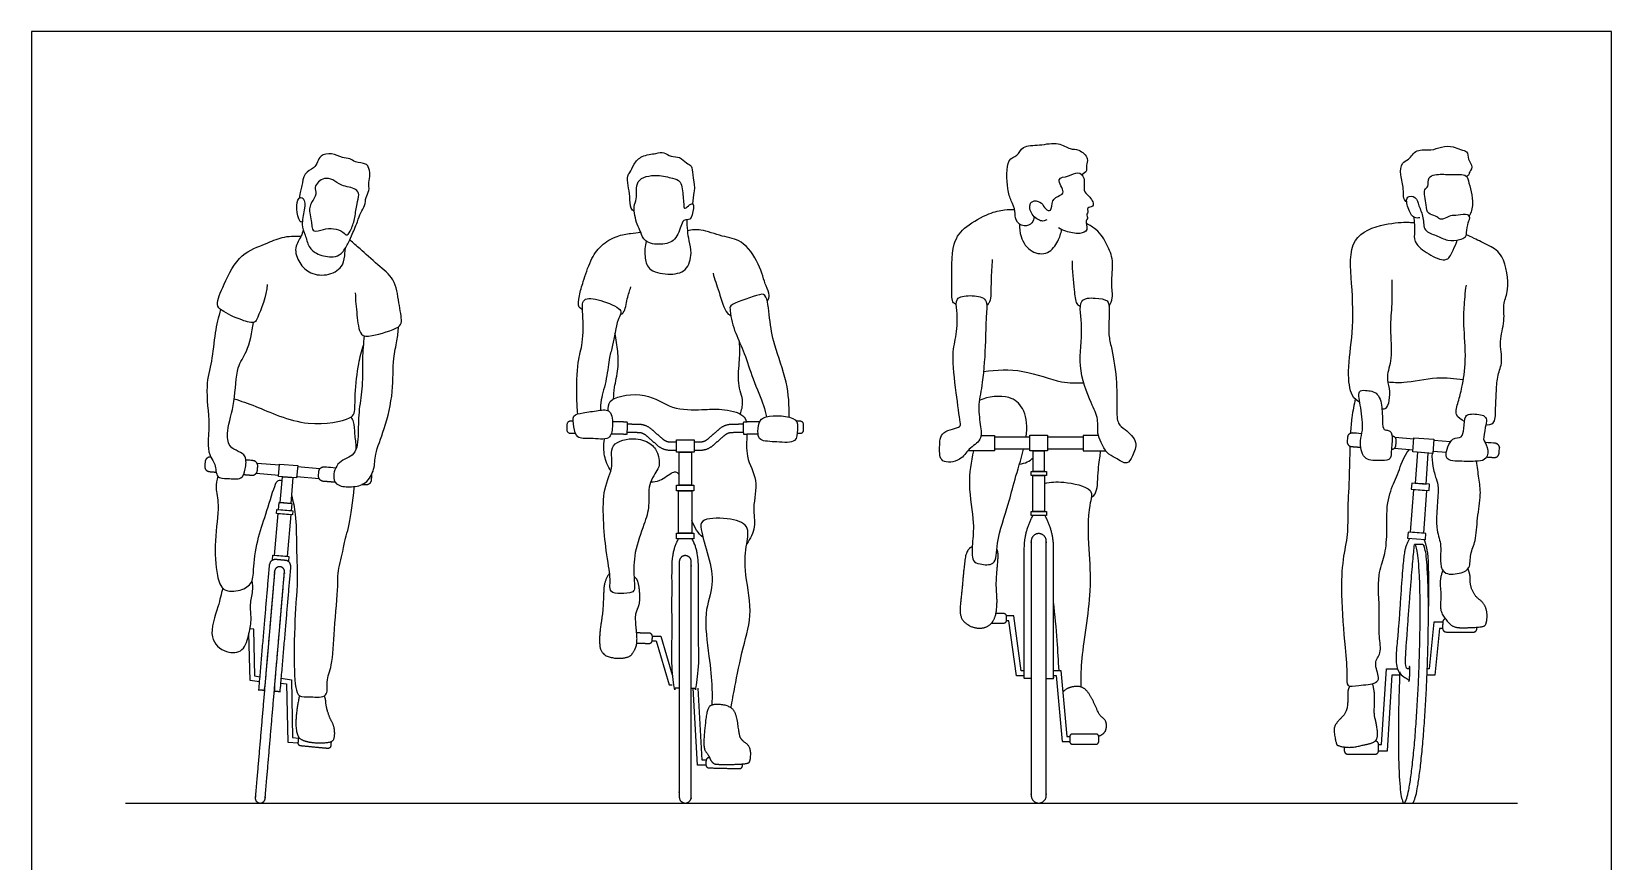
# Model space of a CAD drawing. Header units: millimetres. Extents: x 122.9 to 141.7, y 0.8 to 10.9.
# Drawn here: x 132.041 to 136.308, y 3.131 to 5.371 of the extents above; entities that cross this region are included whole.
import ezdxf

# ---------------------------------------------------------------- set-up
doc = ezdxf.new("R2010")
doc.units = ezdxf.units.MM
for name, color, linetype, true_color in [('AG-DIAGRAM', 7, 'Continuous', 0xfecc66), ('AG-PEOPLE', 7, 'Continuous', 0x66ccff), ('X-VPRT', 6, 'Continuous', 0xff00ff)]:
    doc.layers.add(name, color=color, linetype=linetype, true_color=true_color)

msp = doc.modelspace()

# ---------------------------------------------------------------- linework, layer by layer
at = {"layer": 'AG-DIAGRAM'}
msp.add_lwpolyline([(132.2946, 3.2884), (136.0538, 3.2884)], dxfattribs=at)
at = {"layer": 'AG-PEOPLE'}
for points in [[(133.7822, 4.236), (133.7822, 4.2689), (133.8302, 4.2689), (133.8302, 4.236)], [(134.7371, 4.2392), (134.7371, 4.2814), (134.785, 4.2814), (134.785, 4.2392)], [(135.7718, 4.2366), (135.7746, 4.2747), (135.8285, 4.2707), (135.8256, 4.2325)], [(133.7896, 4.236), (133.8228, 4.236), (133.8228, 4.1471), (133.7896, 4.1471)], [(134.7462, 4.2392), (134.776, 4.2392), (134.776, 4.1839), (134.7462, 4.1839)], [(135.7779, 4.1518), (135.8071, 4.1496), (135.8133, 4.2335), (135.7841, 4.2356)], [(132.7077, 4.1705), (132.7106, 4.2037), (132.7594, 4.1995), (132.7565, 4.1663)], [(134.7406, 4.1839), (134.7816, 4.1839), (134.7816, 4.1725), (134.7406, 4.1725)], [(132.7179, 4.1696), (132.7464, 4.1672), (132.7404, 4.0974), (132.7119, 4.0998)], [(133.7826, 4.1471), (133.8298, 4.1471), (133.8298, 4.1316), (133.7826, 4.1316)], [(134.7454, 4.1725), (134.7768, 4.1725), (134.7768, 4.0758), (134.7454, 4.0758)], [(135.7672, 4.1358), (135.8152, 4.1322), (135.8164, 4.149), (135.7685, 4.1525)], [(132.7091, 4.1001), (132.7432, 4.0972), (132.7415, 4.0774), (132.7074, 4.0803)], [(133.7882, 4.1316), (133.8243, 4.1316), (133.8243, 4.0172), (133.7882, 4.0172)], [(135.7738, 4.1353), (135.8086, 4.1327), (135.8, 4.0168), (135.7652, 4.0194)], [(132.7066, 4.0701), (132.7407, 4.0672), (132.731, 3.9543), (132.6969, 3.9572)], [(132.7031, 4.0806), (132.7458, 4.077), (132.745, 4.0668), (132.7023, 4.0705)], [(134.7406, 4.0758), (134.7816, 4.0758), (134.7816, 4.0644), (134.7406, 4.0644)], [(133.7826, 4.0172), (133.8298, 4.0172), (133.8298, 4.0017), (133.7826, 4.0017)], [(135.7574, 4.0032), (135.8053, 3.9996), (135.8066, 4.0163), (135.7586, 4.0199)]]:
    msp.add_lwpolyline(points, close=True, dxfattribs=at)
for points in [[(134.6051, 4.2809), (134.6412, 4.2809), (134.6412, 4.2396), (134.5695, 4.2396)], [(134.922, 4.2809), (134.881, 4.2809), (134.881, 4.2396), (134.942, 4.2396)], [(135.7744, 4.2713), (135.7238, 4.275)], [(135.873, 4.2639), (135.8282, 4.2673)], [(135.7216, 4.2463), (135.7722, 4.2425)], [(135.8261, 4.2385), (135.8622, 4.2358)], [(132.7103, 4.2003), (132.6498, 4.2055)], [(132.8195, 4.191), (132.7591, 4.1962)], [(132.6476, 4.179), (132.708, 4.1738)], [(132.7568, 4.1697), (132.8173, 4.1645)], [(132.6915, 3.9448), (132.6926, 3.9576), (132.7353, 3.9539), (132.7342, 3.9412)], [(132.6575, 3.6286), (132.6435, 3.6306), (132.6405, 3.7579), (132.6305, 3.7588)], [(134.722, 3.6456), (134.7139, 3.6456), (134.6934, 3.7938), (134.6729, 3.7938)], [(134.722, 3.6323), (134.701, 3.6323), (134.6806, 3.7805), (134.6729, 3.7805)], [(135.852, 3.7599), (135.8437, 3.7599), (135.8309, 3.6337), (135.8098, 3.6337)], [(135.8521, 3.7765), (135.8281, 3.7765), (135.8153, 3.6504), (135.8105, 3.6504)], [(132.6564, 3.6158), (132.6308, 3.6197), (132.6278, 3.7461)], [(133.717, 3.7264), (133.7275, 3.7264), (133.7625, 3.6072), (133.7704, 3.6072)], [(133.7174, 3.7394), (133.7398, 3.7394), (133.7704, 3.635)], [(134.8013, 3.6461), (134.8211, 3.6461), (134.8371, 3.4678), (134.8448, 3.4678)], [(134.8013, 3.6327), (134.8083, 3.6327), (134.8242, 3.4544), (134.8448, 3.4544)], [(135.6788, 3.4297), (135.7028, 3.4297), (135.7156, 3.6346), (135.7358, 3.6346)], [(135.6789, 3.4463), (135.6872, 3.4463), (135.7, 3.6512), (135.729, 3.6512)], [(132.7132, 3.6125), (132.7295, 3.6102), (132.7326, 3.4532), (132.7609, 3.4506)], [(132.7143, 3.6253), (132.7422, 3.6211), (132.7452, 3.465), (132.7621, 3.4635)], [(133.862, 3.391), (133.8397, 3.391), (133.8277, 3.5986)], [(133.8624, 3.404), (133.8519, 3.404), (133.8407, 3.5986)]]:
    msp.add_lwpolyline(points, dxfattribs=at)
for points, degree, knots in [([(132.7718, 4.8572), (132.7676, 4.8572), (132.763, 4.8598), (132.7548, 4.8922), (132.7583, 4.9243), (132.7793, 4.9232), (132.7788, 4.888), (132.7675, 4.8501), (132.7803, 4.8226), (132.7879, 4.789), (132.8126, 4.768), (132.8552, 4.7599), (132.8778, 4.7696), (132.8964, 4.7991), (132.9043, 4.8192), (132.9214, 4.8577), (132.9286, 4.8821), (132.9423, 4.9013), (132.9419, 4.9235), (132.9545, 4.9418), (132.9495, 4.9643), (132.9569, 4.9844), (132.9504, 5.0066), (132.9437, 5.0158), (132.9142, 5.0175), (132.9007, 5.0297), (132.8787, 5.0294), (132.8524, 5.045), (132.8199, 5.0383), (132.813, 5.0191), (132.8043, 5.0011), (132.7746, 4.9905), (132.7715, 4.9549), (132.767, 4.9424), (132.7644, 4.9284), (132.7641, 4.922)], 3, [0, 0, 0, 0, 0.143049, 0.465544, 0.776719, 0.969882, 1.285583, 1.650236, 1.959621, 2.288103, 2.607987, 2.975702, 3.252989, 3.578766, 3.855455, 4.222559, 4.51704, 4.786746, 5.050298, 5.312211, 5.577369, 5.842738, 6.109244, 6.294018, 6.59379, 6.835513, 7.092941, 7.409177, 7.718158, 7.964263, 8.213542, 8.519495, 8.841568, 9.06369, 9.285216, 9.285216, 9.285216, 9.285216]), ([(133.6686, 4.8856), (133.6652, 4.8881), (133.6563, 4.8934), (133.6579, 4.9275), (133.6514, 4.9542), (133.6483, 4.982), (133.658, 4.99), (133.6672, 5.015), (133.6881, 5.0376), (133.7267, 5.0413), (133.7486, 5.0479), (133.7671, 5.0316), (133.7922, 5.0349), (133.8087, 5.0157), (133.825, 5.0097), (133.825, 4.9843), (133.8332, 4.9498), (133.8283, 4.9373), (133.8265, 4.9166), (133.8257, 4.9065)], 3, [0, 0, 0, 0, 0.206074, 0.530665, 0.852543, 1.142424, 1.336647, 1.629022, 1.947238, 2.303966, 2.572775, 2.842248, 3.12288, 3.404828, 3.628933, 3.911477, 4.253776, 4.468598, 4.78847, 4.78847, 4.78847, 4.78847]), ([(134.7486, 4.8715), (134.7483, 4.8656), (134.7452, 4.8527), (134.7207, 4.8416), (134.6949, 4.8615), (134.6997, 4.8866), (134.6855, 4.9158), (134.6753, 4.9449), (134.6715, 5.0284), (134.7043, 5.0337), (134.7171, 5.0652), (134.764, 5.0625), (134.8138, 5.0756), (134.8449, 5.0513), (134.8695, 5.0559), (134.8983, 5.0295), (134.8876, 5.0109), (134.8932, 4.9957), (134.8827, 4.9871), (134.8776, 4.9847)], 3, [0, 0, 0, 0, 0.240886, 0.513929, 0.810305, 1.088245, 1.40063, 1.739426, 2.233169, 2.523288, 2.824347, 3.201153, 3.610713, 3.947783, 4.227652, 4.552829, 4.796186, 5.009848, 5.245962, 5.245962, 5.245962, 5.245962]), ([(135.7549, 4.9106), (135.7518, 4.9137), (135.7443, 4.9209), (135.7482, 4.9482), (135.7365, 4.9826), (135.7396, 5.0184), (135.7623, 5.0241), (135.7799, 5.0571), (135.8216, 5.0479), (135.8474, 5.0618), (135.8808, 5.0624), (135.8989, 5.0514), (135.9211, 5.0498), (135.9187, 5.0254), (135.9361, 5.0067), (135.9227, 4.9901), (135.9238, 4.9852), (135.9191, 4.9812), (135.9166, 4.9802)], 3, [0, 0, 0, 0, 0.212177, 0.507059, 0.870753, 1.197588, 1.460374, 1.792657, 2.150333, 2.469676, 2.797605, 3.070333, 3.31584, 3.579661, 3.860354, 4.103143, 4.227229, 4.393454, 4.393454, 4.393454, 4.393454]), ([(132.8038, 4.8334), (132.7999, 4.8352), (132.797, 4.8461), (132.7967, 4.8605), (132.7909, 4.8817), (132.7912, 4.8967), (132.7971, 4.9119), (132.8123, 4.932), (132.8032, 4.951), (132.8155, 4.9661), (132.8307, 4.9772), (132.8563, 4.9728), (132.8759, 4.9534), (132.9177, 4.9496), (132.9267, 4.9299), (132.9182, 4.9058), (132.9147, 4.8691), (132.9057, 4.8401), (132.8935, 4.817), (132.8817, 4.8323), (132.8557, 4.841), (132.8301, 4.8393), (132.8092, 4.8309), (132.8038, 4.8334)], 3, [0, 0, 0, 0, 0.208636, 0.434299, 0.700785, 0.919948, 1.150242, 1.427699, 1.671205, 1.908887, 2.152318, 2.427409, 2.730709, 3.088245, 3.324855, 3.608333, 3.958108, 4.287484, 4.536787, 4.745079, 5.043223, 5.344377, 5.631878, 5.631878, 5.631878, 5.631878]), ([(133.6861, 4.8296), (133.6892, 4.8221), (133.6954, 4.8003), (133.7418, 4.7946), (133.7815, 4.8046), (133.7954, 4.8487), (133.8027, 4.8657), (133.8227, 4.8596), (133.8288, 4.8925), (133.829, 4.9103), (133.8143, 4.9016), (133.8024, 4.8892), (133.8026, 4.9084), (133.7997, 4.9251), (133.7972, 4.9694), (133.7702, 4.975), (133.7318, 4.9873), (133.6665, 4.9755), (133.6785, 4.9176), (133.6636, 4.9005), (133.6753, 4.8491), (133.6832, 4.8366), (133.6861, 4.8296)], 3, [0, 0, 0, 0, 0.300673, 0.678072, 1.039419, 1.421882, 1.649701, 1.864829, 2.183282, 2.391959, 2.601752, 2.804325, 3.003928, 3.266894, 3.630729, 3.907394, 4.285815, 4.711047, 5.105184, 5.378112, 5.781068, 6.061479, 6.061479, 6.061479, 6.061479]), ([(134.783, 4.8635), (134.7797, 4.8616), (134.772, 4.8562), (134.7416, 4.8713), (134.7333, 4.9045), (134.7479, 4.9174), (134.7714, 4.9097), (134.7768, 4.892), (134.7975, 4.8832), (134.7946, 4.9181), (134.8165, 4.9283), (134.8347, 4.9363), (134.803, 4.9781), (134.8441, 4.9785), (134.8663, 4.996), (134.8888, 4.9766), (134.8791, 4.9402), (134.8963, 4.93), (134.9156, 4.9004), (134.8955, 4.8969), (134.8907, 4.8924), (134.896, 4.8833), (134.8888, 4.8789), (134.8954, 4.8655), (134.8859, 4.8613), (134.8965, 4.8336), (134.8708, 4.8231), (134.8334, 4.8314), (134.8206, 4.8377), (134.8143, 4.8413)], 3, [0, 0, 0, 0, 0.193499, 0.508449, 0.825487, 1.04653, 1.308967, 1.556148, 1.764189, 2.055462, 2.331185, 2.543879, 2.881223, 3.180717, 3.478227, 3.744201, 4.071283, 4.324546, 4.623264, 4.836703, 4.969909, 5.133992, 5.277939, 5.474379, 5.626696, 5.902651, 6.168032, 6.521791, 6.788871, 6.788871, 6.788871, 6.788871]), ([(135.7906, 4.8689), (135.7857, 4.8679), (135.7727, 4.8656), (135.7572, 4.8937), (135.7506, 4.9294), (135.7823, 4.9267), (135.7868, 4.8995), (135.8021, 4.8701), (135.7989, 4.8307), (135.8361, 4.8221), (135.8642, 4.805), (135.897, 4.8081), (135.9126, 4.8153), (135.9173, 4.823), (135.9175, 4.8505), (135.9276, 4.8674), (135.9199, 4.8807), (135.8926, 4.8736), (135.8735, 4.8762), (135.8551, 4.8642), (135.8426, 4.8646), (135.8339, 4.8751), (135.8098, 4.8783), (135.8085, 4.9033), (135.7985, 4.9462), (135.8159, 4.9515), (135.8073, 4.9838), (135.8523, 4.9871), (135.8669, 4.9841), (135.916, 4.9886), (135.9215, 4.9672), (135.9382, 4.9082), (135.9286, 4.883), (135.9237, 4.8731)], 3, [0, 0, 0, 0, 0.227723, 0.553033, 0.868959, 1.127359, 1.419713, 1.763507, 2.102769, 2.435884, 2.777822, 3.107852, 3.340085, 3.505976, 3.810921, 4.067868, 4.256009, 4.553076, 4.818031, 5.083094, 5.276983, 5.486359, 5.749162, 6.03437, 6.407276, 6.613424, 6.896602, 7.244225, 7.505118, 7.886191, 8.138074, 8.602826, 8.910557, 8.910557, 8.910557, 8.910557]), ([(134.5383, 4.6337), (134.5349, 4.636), (134.5241, 4.6415), (134.528, 4.6925), (134.5232, 4.801), (134.563, 4.8468), (134.6252, 4.8817), (134.6643, 4.8904), (134.6868, 4.8915), (134.6957, 4.8913)], 3, [0, 0, 0, 0, 0.203128, 0.595298, 1.192397, 1.629484, 2.105671, 2.484525, 2.735735, 2.735735, 2.735735, 2.735735]), ([(135.7744, 4.8701), (135.777, 4.8318), (135.7748, 4.8217), (135.775, 4.7979), (135.8169, 4.7668), (135.8659, 4.7464), (135.8803, 4.7825), (135.8887, 4.7989), (135.8914, 4.8083)], 3, [0, 0, 0, 0, 0.228989, 0.650038, 1.079496, 1.466212, 1.789177, 2.107063, 2.107063, 2.107063, 2.107063]), ([(132.7742, 4.8367), (132.7723, 4.8287), (132.7694, 4.8183), (132.7476, 4.7871), (132.7624, 4.7454), (132.7929, 4.7152), (132.8443, 4.7104), (132.8856, 4.7382), (132.886, 4.7694), (132.8883, 4.7834), (132.889, 4.788)], 3, [0, 0, 0, 0, 0.227731, 0.565137, 0.931232, 1.298406, 1.69738, 2.079603, 2.407261, 2.569654, 2.569654, 2.569654, 2.569654]), ([(133.5285, 4.621), (133.5253, 4.6226), (133.5159, 4.6258), (133.5194, 4.6613), (133.5308, 4.6966), (133.5491, 4.7539), (133.5766, 4.7951), (133.6206, 4.8209), (133.6581, 4.8266), (133.6769, 4.829), (133.6861, 4.8296)], 3, [0, 0, 0, 0, 0.190317, 0.511512, 0.879248, 1.325758, 1.735281, 2.142267, 2.497299, 2.8026, 2.8026, 2.8026, 2.8026]), ([(133.7008, 4.8052), (133.697, 4.7922), (133.6964, 4.765), (133.7036, 4.7257), (133.7593, 4.713), (133.812, 4.7213), (133.8255, 4.7731), (133.8166, 4.8057), (133.8122, 4.8337), (133.8114, 4.8534), (133.8116, 4.8632)], 3, [0, 0, 0, 0, 0.370761, 0.711915, 1.129474, 1.534889, 1.928748, 2.267142, 2.573592, 2.888053, 2.888053, 2.888053, 2.888053]), ([(134.0277, 4.6434), (134.0307, 4.6484), (134.0365, 4.6611), (134.0217, 4.6859), (134.0078, 4.7453), (133.9612, 4.8107), (133.9068, 4.8164), (133.8493, 4.8396), (133.8245, 4.8358), (133.8127, 4.8338)], 3, [0, 0, 0, 0, 0.242633, 0.538026, 0.996241, 1.500897, 1.924337, 2.373555, 2.721242, 2.721242, 2.721242, 2.721242]), ([(134.7091, 4.8519), (134.7087, 4.8405), (134.7124, 4.8104), (134.738, 4.7729), (134.7886, 4.7675), (134.8139, 4.8053), (134.8211, 4.826), (134.8229, 4.8368)], 3, [0.192669, 0.192669, 0.192669, 0.192669, 0.441737, 0.845454, 1.218016, 1.585192, 1.909585, 1.909585, 1.909585, 1.909585]), ([(134.9512, 4.6302), (134.9551, 4.6371), (134.9631, 4.6532), (134.955, 4.6914), (134.9653, 4.753), (134.9456, 4.796), (134.9265, 4.8313), (134.8986, 4.8487), (134.8896, 4.8535)], 3, [0, 0, 0, 0, 0.280461, 0.633799, 1.082805, 1.470385, 1.881958, 2.077022, 2.077022, 2.077022, 2.077022]), ([(135.628, 4.3697), (135.6205, 4.3749), (135.6024, 4.387), (135.5935, 4.46), (135.6117, 4.5606), (135.6081, 4.6868), (135.5944, 4.8182), (135.6923, 4.8539), (135.755, 4.8576), (135.7664, 4.8559), (135.7753, 4.8561)], 3, [0, 0, 0, 0, 0.307424, 0.785537, 1.385262, 2.059408, 2.692079, 3.249503, 3.714481, 3.896963, 3.896963, 3.896963, 3.896963]), ([(135.9689, 4.3101), (135.9756, 4.3098), (135.9949, 4.3103), (135.9944, 4.3519), (135.9973, 4.4), (135.9993, 4.4439), (136.0164, 4.4807), (136.0028, 4.5358), (136.0215, 4.5884), (136.0139, 4.6397), (136.0338, 4.6734), (136.0198, 4.7699), (135.9795, 4.7922), (135.9371, 4.8131), (135.923, 4.8198), (135.916, 4.823)], 3, [0, 0, 0, 0, 0.264107, 0.610966, 1.031582, 1.416308, 1.780545, 2.210641, 2.649666, 3.054602, 3.420706, 3.973237, 4.367388, 4.763075, 5.045213, 5.045213, 5.045213, 5.045213]), ([(132.6768, 4.6889), (132.676, 4.6581), (132.6519, 4.602), (132.6448, 4.5826), (132.6057, 4.5912), (132.5548, 4.6164), (132.5366, 4.6343), (132.5617, 4.6928), (132.6012, 4.7737), (132.6727, 4.797), (132.7158, 4.8183), (132.7513, 4.8201), (132.7683, 4.8189)], 3, [0, 0, 0, 0, 0.550301, 0.7796, 1.117394, 1.558175, 1.814216, 2.247755, 2.795144, 3.277086, 3.673513, 4.082505, 4.082505, 4.082505, 4.082505]), ([(132.915, 4.6658), (132.9149, 4.6459), (132.9195, 4.61), (132.9252, 4.5476), (132.9611, 4.5482), (133.0331, 4.57), (133.0427, 4.5882), (133.0313, 4.641), (133.024, 4.7051), (132.9751, 4.7403), (132.9287, 4.7848), (132.91, 4.7993), (132.9002, 4.8091)], 3, [0, 0, 0, 0, 0.442771, 0.859167, 1.168656, 1.660873, 1.897274, 2.30763, 2.764852, 3.202215, 3.659465, 3.998636, 3.998636, 3.998636, 3.998636]), ([(134.6353, 4.7562), (134.6345, 4.7368), (134.6313, 4.7024), (134.6325, 4.6402), (134.6234, 4.6349), (134.6206, 4.632)], 3, [0, 0, 0, 0, 0.436548, 0.868785, 1.067632, 1.067632, 1.067632, 1.067632]), ([(134.851, 4.752), (134.8508, 4.7261), (134.8565, 4.678), (134.8603, 4.6364), (134.8699, 4.6312), (134.8734, 4.6289)], 3, [0, 0, 0, 0, 0.504949, 0.858058, 1.061597, 1.061597, 1.061597, 1.061597]), ([(133.8812, 4.719), (133.8854, 4.7027), (133.8961, 4.674), (133.9136, 4.6133), (133.9259, 4.6061), (133.9288, 4.6051)], 3, [0, 0, 0, 0, 0.4120012, 0.8130375, 0.9319126, 0.9319126, 0.9319126, 0.9319126]), ([(135.7143, 4.7015), (135.7148, 4.6798), (135.7158, 4.6354), (135.7082, 4.57), (135.7179, 4.4903), (135.6985, 4.4411), (135.7088, 4.4079), (135.7088, 4.3768), (135.7002, 4.3507), (135.6913, 4.3522), (135.6881, 4.3525)], 3, [0, 0, 0, 0, 0.473578, 0.953819, 1.477532, 1.89414, 2.228624, 2.561679, 2.845975, 3.027944, 3.027944, 3.027944, 3.027944]), ([(133.516, 4.3391), (133.5145, 4.3549), (133.5123, 4.3854), (133.5138, 4.4808), (133.5312, 4.5295), (133.5308, 4.6046), (133.5247, 4.6554), (133.5761, 4.6481), (133.6431, 4.6211), (133.621, 4.5957), (133.6117, 4.5237), (133.6002, 4.4923), (133.5953, 4.4346), (133.5778, 4.3778), (133.5774, 4.3584), (133.577, 4.3491)], 3, [0, 0, 0, 0, 0.400681, 0.95583, 1.386025, 1.891944, 2.252985, 2.6283, 3.024603, 3.375775, 3.872807, 4.213661, 4.652544, 5.100187, 5.407126, 5.407126, 5.407126, 5.407126]), ([(133.6311, 4.6074), (133.634, 4.6085), (133.6443, 4.6147), (133.6485, 4.652), (133.6561, 4.6713), (133.6594, 4.6821)], 3, [0.1162755, 0.1162755, 0.1162755, 0.1162755, 0.2446036, 0.6046768, 0.9414038, 0.9414038, 0.9414038, 0.9414038]), ([(134.0868, 4.3302), (134.0872, 4.3618), (134.0847, 4.4244), (134.0446, 4.525), (134.0341, 4.5913), (134.0274, 4.6671), (133.9996, 4.6591), (133.924, 4.6355), (133.927, 4.6247), (133.9287, 4.5968), (133.94, 4.5589), (133.9677, 4.5022), (133.9873, 4.435), (134.019, 4.3626), (134.023, 4.3416), (134.0253, 4.3314)], 3, [0, 0, 0, 0, 0.564808, 1.159091, 1.659625, 2.116977, 2.394244, 2.87842, 3.049736, 3.049736, 3.5543, 4.012116, 4.506093, 5.016077, 5.340051, 5.340051, 5.340051, 5.340051]), ([(134.6146, 4.6487), (134.6071, 4.6563), (134.5753, 4.6607), (134.5336, 4.6536), (134.5422, 4.6155), (134.5401, 4.5517), (134.5245, 4.4987), (134.538, 4.3998), (134.5477, 4.3201), (134.5525, 4.3009), (134.4939, 4.2956), (134.4935, 4.2499), (134.4924, 4.2029), (134.5533, 4.2116), (134.5693, 4.2457), (134.6102, 4.2673), (134.6022, 4.3115), (134.5964, 4.3669), (134.6114, 4.4244), (134.6177, 4.5362), (134.6182, 4.6067), (134.6227, 4.6405), (134.6146, 4.6487)], 3, [0, 0, 0, 0, 0.347367, 0.689289, 1.008158, 1.46513, 1.892645, 2.473886, 2.986017, 3.186955, 3.573476, 3.940758, 4.289502, 4.673736, 5.026456, 5.386395, 5.746386, 6.170043, 6.615186, 7.219902, 7.721074, 8.096659, 8.096659, 8.096659, 8.096659]), ([(134.8772, 4.6427), (134.8689, 4.6299), (134.8841, 4.5649), (134.8627, 4.4706), (134.9004, 4.3705), (134.9236, 4.3271), (134.9177, 4.2865), (134.9294, 4.2628), (134.9437, 4.232), (134.9682, 4.2218), (135.001, 4.1979), (135.0147, 4.2269), (135.0324, 4.2639), (134.9945, 4.2976), (134.9727, 4.3117), (134.971, 4.358), (134.9734, 4.4334), (134.957, 4.5221), (134.9479, 4.5549), (134.9526, 4.6186), (134.9502, 4.6484), (134.9129, 4.6525), (134.8836, 4.6526), (134.8772, 4.6427)], 3, [0, 0, 0, 0, 0.482686, 1.064324, 1.645997, 2.045598, 2.394342, 2.688455, 3.009819, 3.31285, 3.639493, 3.922659, 4.273628, 4.655747, 4.940117, 5.304833, 5.819385, 6.356227, 6.701547, 7.154058, 7.439479, 7.773741, 8.145699, 8.145699, 8.145699, 8.145699]), ([(135.9108, 4.3188), (135.9023, 4.3227), (135.8825, 4.3358), (135.895, 4.3737), (135.905, 4.4123), (135.9171, 4.4849), (135.9082, 4.5781), (135.9098, 4.6251), (135.9132, 4.6667), (135.916, 4.6867)], 3, [0, 0, 0, 0, 0.311964, 0.655365, 1.028909, 1.534382, 2.100774, 2.507943, 2.964153, 2.964153, 2.964153, 2.964153]), ([(132.5511, 4.6212), (132.5454, 4.6002), (132.5346, 4.5585), (132.5285, 4.4795), (132.508, 4.4147), (132.5234, 4.3112), (132.5145, 4.2569), (132.5224, 4.2215), (132.5386, 4.2048), (132.538, 4.1634), (132.5703, 4.1663), (132.6099, 4.1597), (132.6189, 4.1903), (132.6221, 4.226), (132.599, 4.2384), (132.571, 4.2498), (132.5666, 4.2979), (132.5921, 4.3711), (132.5918, 4.4663), (132.6249, 4.5054), (132.6367, 4.5596), (132.6396, 4.5862)], 3, [0, 0, 0, 0, 0.462373, 0.964238, 1.44253, 2.023099, 2.452104, 2.777729, 3.053129, 3.382428, 3.678272, 4.021334, 4.317345, 4.647175, 4.922286, 5.2194, 5.586879, 6.102939, 6.650719, 7.054127, 7.567366, 7.567366, 7.567366, 7.567366]), ([(132.9389, 4.5499), (132.937, 4.5291), (132.9331, 4.4877), (132.936, 4.4145), (132.9241, 4.3519), (132.9228, 4.2889), (132.9203, 4.2244), (132.8665, 4.2148), (132.8515, 4.1665), (132.8675, 4.1431), (132.9057, 4.141), (132.9456, 4.1481), (132.9684, 4.1906), (132.9669, 4.232), (132.9963, 4.301), (133.0191, 4.3978), (133.0152, 4.4867), (133.0287, 4.535), (133.0308, 4.5617), (133.0319, 4.5745)], 3, [0, 0, 0, 0, 0.453569, 0.941393, 1.398337, 1.861499, 2.2893, 2.676705, 3.052945, 3.329362, 3.672243, 4.029677, 4.403888, 4.768288, 5.257008, 5.837813, 6.376882, 6.776678, 7.132445, 7.132445, 7.132445, 7.132445]), ([(132.5881, 4.3802), (132.6074, 4.3729), (132.6477, 4.3611), (132.7808, 4.2977), (132.8993, 4.3235), (132.9152, 4.3405), (132.9127, 4.3951), (132.9231, 4.4747), (132.9318, 4.5083), (132.9367, 4.5251)], 3, [0, 0, 0, 0, 0.450104, 1.148972, 1.756087, 1.998231, 2.407221, 2.928021, 3.342132, 3.342132, 3.342132, 3.342132]), ([(133.6124, 4.3796), (133.6131, 4.39), (133.6142, 4.4111), (133.6267, 4.4614), (133.6248, 4.5071), (133.62, 4.5404), (133.6161, 4.5564)], 3, [0, 0, 0, 0, 0.325221, 0.738058, 1.135514, 1.539404, 1.539404, 1.539404, 1.539404]), ([(133.9545, 4.3388), (133.9583, 4.3492), (133.9662, 4.3726), (133.9449, 4.4221), (133.9545, 4.4849), (133.9531, 4.5167), (133.9531, 4.5327)], 3, [0, 0, 0, 0, 0.33566, 0.752188, 1.211966, 1.613911, 1.613911, 1.613911, 1.613911]), ([(134.612, 4.4538), (134.6471, 4.4582), (134.7169, 4.4626), (134.8213, 4.4205), (134.8626, 4.4228), (134.8825, 4.4233)], 3, [0, 0, 0, 0, 0.589762, 1.186035, 1.629103, 1.629103, 1.629103, 1.629103]), ([(135.704, 4.4256), (135.7182, 4.4245), (135.7468, 4.421), (135.8381, 4.4412), (135.8841, 4.4352), (135.9078, 4.4316)], 3, [0, 0, 0, 0, 0.383315, 0.939784, 1.436947, 1.436947, 1.436947, 1.436947]), ([(135.6754, 4.3918), (135.6675, 4.4002), (135.6452, 4.4031), (135.6202, 4.4031), (135.6325, 4.3533), (135.6383, 4.2949), (135.6271, 4.2686), (135.6348, 4.2129), (135.6783, 4.2133), (135.7124, 4.2125), (135.7137, 4.2578), (135.7228, 4.298), (135.6898, 4.2943), (135.6891, 4.3292), (135.6889, 4.3512), (135.6843, 4.3825), (135.6754, 4.3918)], 3, [0, 0, 0, 0, 0.33809, 0.57987, 0.964709, 1.420635, 1.740706, 2.136488, 2.501708, 2.83921, 3.202546, 4.671591, 4.966079, 5.271322, 5.567595, 5.94436, 5.94436, 5.94436, 5.94436]), ([(133.5975, 4.3479), (133.5977, 4.3496), (133.5995, 4.3637), (133.6012, 4.3841), (133.7047, 4.4014), (133.7662, 4.3489), (133.8522, 4.35), (133.9017, 4.3542), (133.9599, 4.3424), (133.9699, 4.3238), (133.9715, 4.3172)], 3, [1.263752, 1.263752, 1.263752, 1.263752, 1.303506, 1.602791, 2.147669, 2.673109, 3.190902, 3.616979, 4.064024, 4.254238, 4.254238, 4.254238, 4.254238]), ([(134.7267, 4.2768), (134.7271, 4.2799), (134.7311, 4.3118), (134.7231, 4.355), (134.6824, 4.3919), (134.6244, 4.3867), (134.6005, 4.3749)], 3, [4.641806, 4.641806, 4.641806, 4.641806, 4.691275, 5.165234, 5.560322, 6.071927, 6.071927, 6.071927, 6.071927]), ([(135.6154, 4.3796), (135.6134, 4.3634), (135.6072, 4.3419), (135.604, 4.3024), (135.6032, 4.2872)], 3, [0.1020103, 0.1020103, 0.1020103, 0.1020103, 0.4857634, 0.6962521, 0.6962521, 0.6962521, 0.6962521]), ([(132.9177, 4.245), (132.9171, 4.2618), (132.9133, 4.2819), (132.9128, 4.3182), (132.906, 4.3263), (132.9031, 4.3301)], 3, [8.6513246, 8.6513246, 8.6513246, 8.6513246, 9.0140684, 9.34263, 9.5600618, 9.5600618, 9.5600618, 9.5600618]), ([(133.5713, 4.3483), (133.5574, 4.3464), (133.5324, 4.3421), (133.4992, 4.3371), (133.5057, 4.3041), (133.5118, 4.27), (133.5507, 4.2752), (133.605, 4.2658), (133.6105, 4.3047), (133.6091, 4.3529), (133.5833, 4.35), (133.5713, 4.3483)], 3, [0, 0, 0, 0, 0.3742, 0.672237, 0.980726, 1.294983, 1.636815, 2.038937, 2.367192, 2.736813, 3.058945, 3.058945, 3.058945, 3.058945]), ([(133.6064, 4.2853), (133.628, 4.285), (133.6496, 4.2847), (133.6498, 4.3009), (133.65, 4.3171), (133.6298, 4.3174), (133.6095, 4.3177)], 2, [2.1727861, 2.1727861, 2.1727861, 2.4375235, 2.4375235, 2.4545893, 2.4545893, 2.7027262, 2.7027262, 2.7027262]), ([(134.0074, 4.3177), (133.9849, 4.3174), (133.9624, 4.3171), (133.9626, 4.3009), (133.9629, 4.2847), (133.9829, 4.285), (134.0028, 4.2853)], 2, [4.616456, 4.616456, 4.616456, 4.8921128, 4.8921128, 4.9091787, 4.9091787, 5.1540799, 5.1540799, 5.1540799]), ([(134.0248, 4.3313), (134.0131, 4.3282), (134.0042, 4.3163), (134.0013, 4.2854), (134.0077, 4.2647), (134.0537, 4.2644), (134.1088, 4.2582), (134.1083, 4.2968), (134.1143, 4.333), (134.0453, 4.3368), (134.0248, 4.3313)], 3, [0, 0, 0, 0, 0.29127, 0.605365, 0.844425, 1.23085, 1.632374, 1.949227, 2.254229, 2.769052, 2.769052, 2.769052, 2.769052]), ([(135.962, 4.3344), (135.9532, 4.3387), (135.9252, 4.3402), (135.9117, 4.3338), (135.909, 4.3006), (135.906, 4.2714), (135.8737, 4.2796), (135.8567, 4.226), (135.869, 4.2125), (135.8934, 4.2111), (135.9395, 4.2106), (135.9677, 4.2124), (135.9798, 4.2386), (135.9638, 4.2661), (135.9619, 4.2706), (135.9669, 4.3033), (135.9722, 4.3231), (135.9674, 4.3318), (135.962, 4.3344)], 3, [0, 0, 0, 0, 0.353714, 0.565072, 0.898516, 1.186218, 1.468258, 1.87168, 2.093569, 2.377594, 2.785237, 3.076111, 3.420543, 3.736172, 3.868239, 4.197857, 4.469592, 4.685854, 4.685854, 4.685854, 4.685854]), ([(133.732, 4.2302), (133.7291, 4.2388), (133.7191, 4.2587), (133.6697, 4.2778), (133.5969, 4.2615), (133.6162, 4.1938), (133.5767, 4.1364), (133.5903, 3.9726), (133.6042, 3.9017), (133.603, 3.8842), (133.6028, 3.8768), (133.6024, 3.8709), (133.6033, 3.8549), (133.6315, 3.8542), (133.6631, 3.8544), (133.6711, 3.8672), (133.6666, 3.9015), (133.6669, 3.9663), (133.6951, 4.0396), (133.7113, 4.0906), (133.7028, 4.1486), (133.7358, 4.1928), (133.7366, 4.2075), (133.7349, 4.2217), (133.732, 4.2302)], 3, [3.907244, 3.907244, 3.907244, 3.907244, 4.223563, 4.539883, 4.970715, 5.381321, 5.8455, 6.566116, 7.043478, 7.30915, 7.30915, 7.30915, 7.545915, 7.828244, 8.141258, 8.331514, 8.649156, 9.10762, 9.607596, 10.018412, 10.44134, 10.843677, 11.159997, 11.476316, 11.476316, 11.476316, 11.476316]), ([(133.6049, 4.1847), (133.5971, 4.1974), (133.5852, 4.2273), (133.5858, 4.2527), (133.5877, 4.2715), (133.5877, 4.2717)], 3, [0, 0, 0, 0, 0.3870454, 0.7768719, 0.7806185, 0.7806185, 0.7806185, 0.7806185]), ([(133.9729, 4.2848), (133.972, 4.2658), (133.968, 4.2177), (134.0064, 4.1616), (133.9858, 4.0864), (133.9993, 4.0342), (133.9819, 4.002), (133.9722, 3.9885)], 3, [4.516261, 4.516261, 4.516261, 4.516261, 4.917718, 5.399806, 5.895772, 6.315298, 6.724987, 6.724987, 6.724987, 6.724987]), ([(134.5848, 4.2396), (134.578, 4.2096), (134.5672, 4.1502), (134.5881, 4.0453), (134.5814, 3.993), (134.5792, 3.9402), (134.6019, 3.9333), (134.6484, 3.9274), (134.6444, 3.9956), (134.6816, 4.0975), (134.6927, 4.1526), (134.7132, 4.2153), (134.7201, 4.2438)], 3, [0, 0, 0, 0, 0.550208, 1.132748, 1.563348, 1.947806, 2.205756, 2.542791, 2.968858, 3.567029, 4.046338, 4.472335, 4.472335, 4.472335, 4.472335]), ([(134.9029, 4.1123), (134.9078, 4.117), (134.9207, 4.1271), (134.92, 4.187), (134.9281, 4.2318), (134.9275, 4.2373), (134.9274, 4.2396)], 3, [0, 0, 0, 0, 0.258884, 0.702862, 1.086791, 1.237305, 1.237305, 1.237305, 1.237305]), ([(135.6016, 4.2515), (135.6006, 4.2216), (135.5994, 4.1464), (135.5945, 4.081), (135.5968, 4.0128), (135.5805, 3.9439), (135.5766, 3.8508), (135.5875, 3.7112), (135.5952, 3.6394), (135.5903, 3.599), (135.6266, 3.6076), (135.6724, 3.6092), (135.6831, 3.628), (135.6632, 3.6675), (135.6889, 3.6934), (135.6781, 3.7414), (135.6833, 3.8011), (135.6741, 3.9046), (135.6965, 3.9544), (135.7032, 4.0174), (135.6981, 4.0972), (135.7209, 4.1568), (135.7343, 4.1813), (135.7449, 4.2234), (135.7625, 4.2433)], 3, [0.854593, 0.854593, 0.854593, 0.854593, 1.239479, 1.787288, 2.257079, 2.741288, 3.313118, 4.012977, 4.521866, 4.831227, 5.147374, 5.545251, 5.780236, 6.143849, 6.470385, 6.859258, 7.326509, 7.917677, 8.347844, 8.806311, 9.338535, 9.793143, 10.106987, 10.573795, 10.573795, 10.573795, 10.573795]), ([(135.8233, 4.2327), (135.8229, 4.221), (135.824, 4.1983), (135.8343, 4.1627), (135.8439, 4.1399), (135.8283, 4.0292), (135.8509, 3.9917), (135.8427, 3.9358), (135.8563, 3.9024), (135.903, 3.9083), (135.9278, 3.9215), (135.9252, 3.9622), (135.9434, 3.997), (135.9443, 4.0583), (135.957, 4.1203), (135.9496, 4.1653), (135.9458, 4.1961), (135.9431, 4.2111)], 3, [0, 0, 0, 0, 0.347861, 0.691704, 0.990915, 1.593664, 1.991924, 2.418633, 2.736376, 3.113505, 3.407524, 3.757762, 4.124897, 4.582125, 5.04982, 5.443345, 5.840051, 5.840051, 5.840051, 5.840051]), ([(133.7131, 4.1558), (133.7214, 4.1559), (133.738, 4.1555), (133.7705, 4.1828), (133.7821, 4.1831), (133.7878, 4.1784), (133.7896, 4.1757)], 3, [0, 0, 0, 0, 0.290126, 0.658065, 0.843904, 1.024676, 1.024676, 1.024676, 1.024676]), ([(134.7092, 4.2038), (134.7163, 4.2045), (134.7304, 4.2083), (134.7414, 4.2161), (134.7462, 4.2206)], 3, [0, 0, 0, 0, 0.2651099, 0.5198712, 0.5198712, 0.5198712, 0.5198712]), ([(132.5437, 4.1706), (132.5412, 4.1604), (132.5362, 4.1382), (132.5498, 4.0903), (132.5326, 3.997), (132.5393, 3.9065), (132.5549, 3.8581), (132.6054, 3.8597), (132.6409, 3.8828), (132.6386, 3.9294), (132.6518, 4.0098), (132.676, 4.0727), (132.6969, 4.1482), (132.7065, 4.1611), (132.7141, 4.1599), (132.717, 4.1588)], 3, [0, 0, 0, 0, 0.32068, 0.713777, 1.275397, 1.830108, 2.202212, 2.576785, 2.926676, 3.301496, 3.814435, 4.309969, 4.807425, 5.013463, 5.18623, 5.18623, 5.18623, 5.18623]), ([(132.7424, 4.12), (132.7469, 4.1027), (132.7556, 4.066), (132.7555, 3.9824), (132.7594, 3.8815), (132.7548, 3.8409), (132.748, 3.7085), (132.751, 3.6051), (132.7613, 3.5736), (132.7934, 3.5763), (132.8445, 3.5711), (132.8346, 3.6191), (132.8553, 3.6628), (132.8567, 3.7561), (132.8697, 3.8739), (132.8661, 3.9071), (132.8816, 3.9678), (132.8881, 4.0036), (132.8986, 4.0348), (132.9074, 4.0934), (132.9119, 4.1375), (132.9124, 4.1431)], 3, [0, 0, 0, 0, 0.420099, 0.953216, 1.519455, 1.89257, 2.552516, 3.146286, 3.429477, 3.742728, 4.108721, 4.448582, 4.842921, 5.406968, 6.025541, 6.364118, 6.807672, 7.153766, 7.469418, 8.026763, 8.107967, 8.107967, 8.107967, 8.107967]), ([(134.7768, 4.1516), (134.7937, 4.155), (134.8243, 4.1582), (134.9147, 4.1398), (134.893, 4.0888), (134.8941, 3.9666), (134.907, 3.867), (134.8722, 3.6685), (134.875, 3.6254), (134.8751, 3.6017)], 3, [0, 0, 0, 0, 0.412807, 0.906796, 1.26965, 1.89135, 2.501205, 3.296263, 3.763421, 3.763421, 3.763421, 3.763421]), ([(133.9297, 3.5455), (133.9331, 3.5646), (133.9403, 3.6032), (133.9613, 3.7106), (133.9913, 3.8053), (133.9637, 3.9155), (133.9705, 3.9849), (133.9822, 4.0412), (133.9209, 4.06), (133.847, 4.0572), (133.8478, 4.0238), (133.8702, 3.953), (133.8861, 3.8773), (133.8531, 3.8003), (133.8713, 3.6869), (133.8791, 3.6018), (133.8786, 3.5687), (133.878, 3.553)], 3, [0, 0, 0, 0, 0.443103, 1.0436, 1.629554, 2.237426, 2.729259, 3.120973, 3.556822, 4.028596, 4.306669, 4.808057, 5.316876, 5.835808, 6.458032, 6.994975, 7.393808, 7.393808, 7.393808, 7.393808]), ([(134.7407, 3.625), (134.7313, 3.625), (134.722, 3.625), (134.722, 3.7316), (134.722, 3.8382), (134.722, 3.9267), (134.722, 4.0218), (134.7452, 4.0644)], 2, [0.15517, 0.15517, 0.15517, 0.203257, 0.203257, 0.902899, 0.902899, 1.284286, 1.665673, 1.665673, 1.665673]), ([(134.7814, 3.625), (134.7914, 3.625), (134.8013, 3.625), (134.8013, 3.7316), (134.8013, 3.8382), (134.8013, 3.9267), (134.8013, 4.0218), (134.7782, 4.0644)], 2, [0.152296, 0.152296, 0.152296, 0.203257, 0.203257, 0.902899, 0.902899, 1.284286, 1.665673, 1.665673, 1.665673]), ([(133.8544, 4.0051), (133.8478, 4.0111), (133.8359, 4.0247), (133.8274, 4.042), (133.8243, 4.051)], 3, [0, 0, 0, 0, 0.3002418, 0.6105465, 0.6105465, 0.6105465, 0.6105465]), ([(133.7901, 3.5986), (133.7802, 3.5986), (133.7704, 3.5986), (133.7704, 3.8667), (133.7704, 3.9732), (133.7881, 4.0017)], 2, [0.259908, 0.259908, 0.259908, 0.358143, 0.358143, 1.000402, 1.642661, 1.642661, 1.642661]), ([(133.8224, 3.5986), (133.8322, 3.5986), (133.842, 3.5986), (133.842, 3.8667), (133.842, 3.9732), (133.8244, 4.0017)], 2, [-0.098235, -0.098235, -0.098235, 0, 0, 0.642259, 1.284518, 1.284518, 1.284518]), ([(132.697, 3.9143), (132.684, 3.7615), (132.6695, 3.5924), (132.662, 3.593), (132.6545, 3.5936), (132.6694, 3.7686), (132.683, 3.9273), (132.6848, 3.948), (132.7016, 3.9466), (132.7131, 3.9456), (132.7246, 3.9446), (132.7414, 3.9432), (132.7397, 3.9224), (132.7261, 3.7637), (132.7111, 3.5888), (132.7036, 3.5894), (132.6961, 3.5901), (132.7106, 3.7592), (132.7236, 3.912)], 2, [-3.245637, -3.245637, -3.245637, -2.238895, -2.238895, -2.189387, -2.189387, -1.144202, -1.144202, -1.020478, -1.020478, -0.944623, -0.944623, -0.820899, -0.820899, 0.224286, 0.224286, 0.273795, 0.273795, 1.280537, 1.280537, 1.280537]), ([(132.5569, 3.8687), (132.5521, 3.8521), (132.5469, 3.8199), (132.513, 3.7346), (132.5641, 3.6911), (132.6156, 3.6951), (132.6285, 3.7471), (132.6358, 3.7861), (132.629, 3.8242), (132.6398, 3.8596), (132.6375, 3.8795), (132.6362, 3.8892)], 3, [0, 0, 0, 0, 0.412458, 0.933675, 1.358424, 1.729609, 2.123985, 2.490972, 2.842041, 3.18584, 3.495805, 3.495805, 3.495805, 3.495805]), ([(134.8159, 3.6461), (134.8145, 3.6732), (134.8112, 3.7273), (134.805, 3.7965), (134.8013, 3.8311)], 3, [0, 0, 0, 0, 0.516615, 1.101452, 1.101452, 1.101452, 1.101452]), ([(134.9228, 3.4695), (134.9271, 3.4708), (134.9414, 3.4788), (134.945, 3.5011), (134.9396, 3.5149), (134.9249, 3.5243), (134.9074, 3.5673), (134.8837, 3.6032), (134.8646, 3.6033), (134.8454, 3.6034), (134.8283, 3.5911), (134.8263, 3.588)], 2, [0.7551107, 0.7551107, 0.7551107, 0.7951977, 0.9277307, 1.0602636, 1.1927966, 1.3253295, 1.4578625, 1.5903955, 1.5903955, 1.7229284, 1.7471415, 1.7471415, 1.7471415])]:
    msp.add_open_spline(points, degree=degree, knots=knots, dxfattribs=at)
for points, weights, knots in [([(133.5032, 4.3192), (133.4995, 4.3192), (133.4957, 4.3193), (133.4868, 4.3194), (133.4867, 4.3105), (133.4866, 4.3032), (133.4865, 4.2959), (133.4864, 4.287), (133.4952, 4.2869), (133.5025, 4.2868), (133.5098, 4.2867)], [1, 1, 1, 0.707106781187, 1, 1, 1, 0.707106781187, 1, 1, 1], [3.3540048, 3.3540048, 3.3540048, 3.4002294, 3.4002294, 3.4471597, 3.4471597, 3.8995425, 3.8995425, 3.9464727, 3.9464727, 4.0358416, 4.0358416, 4.0358416]), ([(133.65, 4.312), (133.665, 4.3118), (133.6801, 4.3116), (133.6993, 4.3113), (133.7139, 4.2987), (133.7298, 4.2849), (133.7457, 4.2711), (133.7543, 4.2636), (133.7657, 4.2636), (133.7739, 4.2636), (133.7822, 4.2636)], [1, 1, 1, 0.939225560122, 1, 1, 1, 0.936758538363, 1, 1, 1], [0.5325437, 0.5325437, 0.5325437, 0.6338911, 0.6338911, 0.7320556, 0.7320556, 0.8739141, 0.8739141, 0.9740723, 0.9740723, 1.0298968, 1.0298968, 1.0298968]), ([(133.8302, 4.2636), (133.8385, 4.2636), (133.8468, 4.2636), (133.8582, 4.2636), (133.8668, 4.2711), (133.8827, 4.2849), (133.8986, 4.2987), (133.9131, 4.3113), (133.9324, 4.3116), (133.9474, 4.3118), (133.9625, 4.312)], [1, 1, 1, 0.936758538363, 1, 1, 1, 0.939225560122, 1, 1, 1], [1.1914476, 1.1914476, 1.1914476, 1.2472722, 1.2472722, 1.3474304, 1.3474304, 1.4892889, 1.4892889, 1.5874534, 1.5874534, 1.6888007, 1.6888007, 1.6888007]), ([(134.1086, 4.2868), (134.1129, 4.2868), (134.1172, 4.2869), (134.1261, 4.287), (134.1259, 4.2959), (134.1258, 4.3032), (134.1257, 4.3105), (134.1256, 4.3194), (134.1167, 4.3193), (134.1118, 4.3192), (134.1069, 4.3191)], [1, 1, 1, 0.707106781186, 1, 1, 1, 0.707106781187, 1, 1, 1], [3.3474085, 3.3474085, 3.3474085, 3.4002294, 3.4002294, 3.4471597, 3.4471597, 3.8995425, 3.8995425, 3.9464727, 3.9464727, 4.0068899, 4.0068899, 4.0068899]), ([(133.6496, 4.2897), (133.6647, 4.2895), (133.6797, 4.2893), (133.6909, 4.2892), (133.6993, 4.2819), (133.7152, 4.2681), (133.7311, 4.2542), (133.746, 4.2413), (133.7657, 4.2413), (133.7739, 4.2413), (133.7822, 4.2413)], [1, 1, 1, 0.939225560122, 1, 1, 1, 0.936758538363, 1, 1, 1], [0.5325437, 0.5325437, 0.5325437, 0.6338911, 0.6338911, 0.7320556, 0.7320556, 0.8739141, 0.8739141, 0.9740723, 0.9740723, 1.0298968, 1.0298968, 1.0298968]), ([(133.8302, 4.2413), (133.8385, 4.2413), (133.8468, 4.2413), (133.8665, 4.2413), (133.8814, 4.2542), (133.8973, 4.2681), (133.9132, 4.2819), (133.9216, 4.2892), (133.9327, 4.2893), (133.9478, 4.2895), (133.9628, 4.2897)], [1, 1, 1, 0.936758538363, 1, 1, 1, 0.939225560122, 1, 1, 1], [1.1914476, 1.1914476, 1.1914476, 1.2472722, 1.2472722, 1.3474304, 1.3474304, 1.4892889, 1.4892889, 1.5874534, 1.5874534, 1.6888007, 1.6888007, 1.6888007]), ([(135.631, 4.2482), (135.6188, 4.2491), (135.6067, 4.25), (135.5941, 4.2509), (135.595, 4.2636), (135.5955, 4.2701), (135.596, 4.2767), (135.5969, 4.2894), (135.6095, 4.2884), (135.6216, 4.2875), (135.6337, 4.2866)], [1, 1, 1, 0.707106781187, 1, 1, 1, 0.707106781187, 1, 1, 1], [0.9201766, 0.9201766, 0.9201766, 1.1784122, 1.1784122, 1.2466789, 1.2466789, 1.2523992, 1.2523992, 1.3206659, 1.3206659, 1.3237646, 1.3237646, 1.3237646]), ([(135.7153, 4.2805), (135.7267, 4.2786), (135.7259, 4.2671), (135.7254, 4.2605), (135.7249, 4.2539), (135.7241, 4.2436), (135.7139, 4.2423)], [1, 0.738365971576, 1, 1, 1, 0.775314490685, 1], [1.3380241, 1.3380241, 1.3380241, 1.4023581, 1.4023581, 1.4080783, 1.4080783, 1.4674953, 1.4674953, 1.4674953]), ([(135.971, 4.2229), (135.981, 4.2221), (135.9909, 4.2214), (136.0035, 4.2204), (136.0045, 4.2331), (136.0049, 4.2396), (136.0054, 4.2462), (136.0064, 4.2589), (135.9938, 4.2598), (135.98, 4.2608), (135.9663, 4.2618)], [1, 1, 1, 0.707106781187, 1, 1, 1, 0.707106781187, 1, 1, 1], [0.9674457, 0.9674457, 0.9674457, 1.1784122, 1.1784122, 1.2466789, 1.2466789, 1.2523992, 1.2523992, 1.3206659, 1.3206659, 1.3241883, 1.3241883, 1.3241883]), ([(132.5245, 4.2227), (132.5105, 4.2239), (132.5093, 4.2099), (132.5088, 4.2042), (132.5083, 4.1985), (132.5071, 4.1845), (132.5211, 4.1833), (132.5302, 4.1825), (132.5393, 4.1818)], [1, 0.707106781187, 1, 1, 1, 0.707106781187, 1, 1, 1], [0.5825143, 0.5825143, 0.5825143, 0.6551051, 0.6551051, 0.6611902, 0.6611902, 0.733781, 0.733781, 0.7880434, 0.7880434, 0.7880434]), ([(132.6135, 4.1754), (132.6244, 4.1745), (132.6352, 4.1736), (132.6493, 4.1724), (132.6505, 4.1864), (132.651, 4.1921), (132.6514, 4.1977), (132.6526, 4.2117), (132.6386, 4.2129), (132.629, 4.2138), (132.6194, 4.2146)], [1, 1, 1, 0.707106781187, 1, 1, 1, 0.707106781186, 1, 1, 1], [0.3492529, 0.3492529, 0.3492529, 0.414245, 0.414245, 0.4868358, 0.4868358, 0.4929209, 0.4929209, 0.5655117, 0.5655117, 0.5683699, 0.5683699, 0.5683699]), ([(132.8612, 4.1543), (132.8448, 4.1557), (132.8285, 4.157), (132.8145, 4.1582), (132.8157, 4.1723), (132.8162, 4.1779), (132.8166, 4.1836), (132.8178, 4.1976), (132.8319, 4.1964), (132.8471, 4.1951), (132.8623, 4.1938)], [1, 1, 1, 0.707106781187, 1, 1, 1, 0.707106781186, 1, 1, 1], [0.3164802, 0.3164802, 0.3164802, 0.414245, 0.414245, 0.4868358, 0.4868358, 0.4929209, 0.4929209, 0.5655117, 0.5655117, 0.5700404, 0.5700404, 0.5700404]), ([(132.9587, 4.1748), (132.9589, 4.1731), (132.9588, 4.1714), (132.9583, 4.1658), (132.9578, 4.1601), (132.9566, 4.1461), (132.9426, 4.1473), (132.9377, 4.1477), (132.9327, 4.1481)], [1, 0.992703804976, 1, 1, 1, 0.707106781187, 1, 1, 1], [0.6439334, 0.6439334, 0.6439334, 0.6551051, 0.6551051, 0.6611902, 0.6611902, 0.733781, 0.733781, 0.7632917, 0.7632917, 0.7632917]), ([(134.7611, 3.2884), (134.7407, 3.2884), (134.7407, 3.3088), (134.7407, 3.6522), (134.7407, 3.9957), (134.7407, 4.016), (134.7611, 4.016), (134.7814, 4.016), (134.7814, 3.9957), (134.7814, 3.6522), (134.7814, 3.3088), (134.7814, 3.2884), (134.7611, 3.2884)], [1, 0.707106781187, 1, 1, 1, 0.707106781187, 1, 0.707106781187, 1, 1, 1, 0.707106781187, 1], [0, 0, 0, 0.104843, 0.104843, 2.279549, 2.279549, 2.384392, 2.384392, 2.489236, 2.489236, 4.663942, 4.663942, 4.768785, 4.768785, 4.768785]), ([(135.763, 4.0028), (135.751, 3.985), (135.7442, 3.9294), (135.7314, 3.7409), (135.7247, 3.6797), (135.73, 3.6369), (135.7602, 3.622), (135.7604, 3.6172), (135.761, 3.6171), (135.7624, 3.6171), (135.7633, 3.6372), (135.7641, 3.6574), (135.7626, 3.6574), (135.762, 3.6574), (135.7614, 3.6522), (135.7524, 3.6559), (135.7504, 3.6701), (135.77, 3.934), (135.7759, 3.9861)], [1, 1, 1, 1, 1, 1, 1, 1.01425968151, 1.16988773245, 0.82723554884, 1.16988773245, 0.82723554884, 1.16988773245, 1.00839282838, 0.999125782691, 0.999125782691, 0.999125782691, 0.999125782691, 0.999125782691], [-1.390986, -1.390986, -1.390986, -1.112789, -0.834592, -0.556394, -0.278197, 0, 0, 0.85599, 0.85599, 2.740655, 2.740655, 4.62532, 4.62532, 5.513579, 5.513579, 5.898457, 6.283334, 6.668212, 6.668212, 6.668212]), ([(135.736, 3.6395), (135.736, 3.6389), (135.736, 3.6383), (135.7218, 3.2895), (135.7476, 3.2884), (135.7734, 3.2874), (135.7876, 3.6362), (135.8018, 3.9851), (135.776, 3.9861), (135.7759, 3.9861), (135.7759, 3.9861)], [0.99863807208, 0.999317445423, 1, 0.707106781187, 1, 0.707106781187, 1, 0.707106781187, 1, 0.999377547868, 0.998757741386], [3.764939, 3.764939, 3.764939, 3.769331, 3.769331, 5.653996, 5.653996, 7.538661, 7.538661, 9.423326, 9.423326, 9.427332, 9.427332, 9.427332]), ([(135.7477, 3.2884), (135.7588, 3.2884), (135.77, 3.2884), (135.7958, 3.2884), (135.8099, 3.6362), (135.8241, 3.9851), (135.7983, 3.9861), (135.7983, 3.9861), (135.7982, 3.9861), (135.787, 3.9861), (135.7759, 3.9861)], [1, 1, 1, 0.708609435287, 1.0012437423, 0.707986239799, 1.0012437423, 1.00061942871, 0.99999777332, 0.99999777332, 0.99999777332], [-0.000161, -0.000161, -0.000161, 0.07685, 0.07685, 1.95751, 1.95751, 3.842176, 3.842176, 3.846188, 3.846188, 3.922666, 3.922666, 3.922666]), ([(132.6569, 3.2884), (132.6436, 3.2895), (132.6448, 3.3028), (132.6709, 3.6086), (132.697, 3.9143), (132.6982, 3.9276), (132.7115, 3.9265), (132.7248, 3.9254), (132.7236, 3.912), (132.6975, 3.6063), (132.6714, 3.3006), (132.6702, 3.2873), (132.6569, 3.2884)], [1, 0.707106781187, 1, 1, 1, 0.707106781187, 1, 0.707106781187, 1, 1, 1, 0.707106781187, 1], [0, 0, 0, 0.068805, 0.068805, 2.08229, 2.08229, 2.151094, 2.151094, 2.219899, 2.219899, 4.233384, 4.233384, 4.302189, 4.302189, 4.302189]), ([(133.7901, 3.9404), (133.7901, 3.9565), (133.8062, 3.9565), (133.8224, 3.9565), (133.8224, 3.9404), (133.8224, 3.6451), (133.8224, 3.3046), (133.8224, 3.2884), (133.8062, 3.2884), (133.7901, 3.2884), (133.7901, 3.3046), (133.7901, 3.6451), (133.7901, 3.9404)], [1, 0.707106781187, 1, 0.707106781187, 1, 1, 1, 0.707106781187, 1, 0.707106781187, 1, 1, 1], [0, 0, 0, 0.085463, 0.085463, 0.170926, 0.170926, 2.463873, 2.463873, 2.549336, 2.549336, 2.6348, 2.6348, 4.927747, 4.927747, 4.927747]), ([(134.6456, 3.8009), (134.6557, 3.8009), (134.6658, 3.8009), (134.6729, 3.8009), (134.6729, 3.7938), (134.6729, 3.7872), (134.6729, 3.7805), (134.6729, 3.7734), (134.6658, 3.7734), (134.6493, 3.7734), (134.6328, 3.7734)], [1, 1, 1, 0.707106781187, 1, 1, 1, 0.707106781187, 1, 1, 1], [0.519225, 0.519225, 0.519225, 0.5813328, 0.5813328, 0.6178705, 0.6178705, 0.639069, 0.639069, 0.6756067, 0.6756067, 0.7769546, 0.7769546, 0.7769546]), ([(135.8595, 3.7858), (135.8521, 3.7841), (135.8521, 3.7766), (135.852, 3.7682), (135.852, 3.7598), (135.852, 3.7559), (135.8548, 3.7531), (135.8576, 3.7503), (135.8615, 3.7502), (135.8982, 3.7501), (135.9349, 3.75), (135.9444, 3.7499), (135.9445, 3.7595), (135.9445, 3.7613), (135.9445, 3.7632)], [1, 0.784199997057, 1, 1, 1, 0.923847841225, 1, 0.923847841225, 1, 1, 1, 0.707223875508, 1, 1, 1], [0.2912821, 0.2912821, 0.2912821, 0.3352379, 0.3352379, 0.3927252, 0.3927252, 0.4185174, 0.4185174, 0.4443095, 0.4443095, 0.6764006, 0.6764006, 0.7279631, 0.7279631, 0.7406774, 0.7406774, 0.7406774]), ([(133.6753, 3.7202), (133.6918, 3.7198), (133.7084, 3.7194), (133.7169, 3.7191), (133.7171, 3.7277), (133.7173, 3.7329), (133.7174, 3.7382), (133.7175, 3.7417), (133.7151, 3.7443), (133.7126, 3.7469), (133.7091, 3.747), (133.6921, 3.7474), (133.675, 3.7478)], [1, 1, 1, 0.707822547471, 1, 1, 1, 0.923685630947, 1, 0.923685630947, 1, 1, 1], [0.5780132, 0.5780132, 0.5780132, 0.6813827, 0.6813827, 0.7265507, 0.7265507, 0.7619378, 0.7619378, 0.7845801, 0.7845801, 0.8072224, 0.8072224, 0.9135875, 0.9135875, 0.9135875]), ([(132.8496, 3.4546), (132.8491, 3.4485), (132.8485, 3.4424), (132.8478, 3.4352), (132.8406, 3.4358), (132.804, 3.4392), (132.7675, 3.4427), (132.7602, 3.4433), (132.7609, 3.4506), (132.7615, 3.457), (132.7621, 3.4635), (132.7622, 3.4647), (132.7627, 3.4658)], [1, 1, 1, 0.707106781187, 1, 1, 1, 0.707106781187, 1, 1, 1, 0.986200772521, 1], [0.3746384, 0.3746384, 0.3746384, 0.3935215, 0.3935215, 0.4311439, 0.4311439, 0.6720225, 0.6720225, 0.709645, 0.709645, 0.7295328, 0.7295328, 0.7374999, 0.7374999, 0.7374999]), ([(134.8519, 3.4473), (134.8448, 3.4473), (134.8448, 3.4544), (134.8448, 3.4611), (134.8448, 3.4678), (134.8448, 3.4748), (134.8519, 3.4748), (134.8839, 3.4748), (134.9159, 3.4748), (134.923, 3.4748), (134.923, 3.4678), (134.923, 3.4611), (134.923, 3.4544), (134.923, 3.4473), (134.9159, 3.4473), (134.8839, 3.4473), (134.8519, 3.4473)], [1, 0.707106781187, 1, 1, 1, 0.707106781187, 1, 1, 1, 0.707106781187, 1, 1, 1, 0.707106781187, 1, 1, 1], [0, 0, 0, 0.0365377, 0.0365377, 0.0577362, 0.0577362, 0.0942738, 0.0942738, 0.2906664, 0.2906664, 0.3272041, 0.3272041, 0.3484026, 0.3484026, 0.3849403, 0.3849403, 0.5813328, 0.5813328, 0.5813328]), ([(135.5864, 3.4398), (135.5864, 3.4349), (135.5863, 3.43), (135.5863, 3.4261), (135.5891, 3.4233), (135.5919, 3.4205), (135.5959, 3.4204), (135.6325, 3.4203), (135.6692, 3.4202), (135.6788, 3.4201), (135.6788, 3.4297), (135.6789, 3.438), (135.6789, 3.4464), (135.6789, 3.4555), (135.6698, 3.456)], [1, 1, 1, 0.923847841225, 1, 0.923847841225, 1, 1, 1, 0.707223875508, 1, 1, 1, 0.723252604533, 1], [0.751902, 0.751902, 0.751902, 0.7854504, 0.7854504, 0.8112426, 0.8112426, 0.8370347, 0.8370347, 1.0691258, 1.0691258, 1.1206883, 1.1206883, 1.1781757, 1.1781757, 1.228232, 1.228232, 1.228232]), ([(133.8719, 3.411), (133.8715, 3.411), (133.8711, 3.411), (133.8625, 3.4112), (133.8623, 3.4027), (133.8621, 3.3975), (133.862, 3.3922), (133.8619, 3.3887), (133.8643, 3.3861), (133.8668, 3.3835), (133.8703, 3.3834), (133.9112, 3.3824), (133.952, 3.3813), (133.9606, 3.3811), (133.9608, 3.3896), (133.9609, 3.3918), (133.9609, 3.3941)], [1, 1, 1, 0.707822547471, 1, 1, 1, 0.923685630947, 1, 0.923685630947, 1, 1, 1, 0.707822547471, 1, 1, 1], [0.678676, 0.678676, 0.678676, 0.6813827, 0.6813827, 0.7265507, 0.7265507, 0.7619378, 0.7619378, 0.7845801, 0.7845801, 0.8072224, 0.8072224, 1.0623516, 1.0623516, 1.1075196, 1.1075196, 1.1224332, 1.1224332, 1.1224332])]:
    msp.add_rational_spline(points, weights, degree=2, knots=knots, dxfattribs=at)
for points in [[(134.6412, 4.2768), (134.6892, 4.2768), (134.7371, 4.2768)], [(134.785, 4.2768), (134.833, 4.2768), (134.881, 4.2768)], [(134.7371, 4.2438), (134.6892, 4.2438), (134.6412, 4.2438)], [(134.881, 4.2438), (134.833, 4.2438), (134.785, 4.2438)], [(134.5812, 3.9804), (134.566, 3.9752), (134.5585, 3.9214), (134.5531, 3.8567), (134.5453, 3.7902), (134.5769, 3.7625), (134.6166, 3.7592), (134.6422, 3.7811), (134.6497, 3.8248), (134.6452, 3.8822), (134.6503, 3.9367), (134.6521, 3.9647), (134.6479, 3.9746)], [(135.8018, 3.9999), (135.808, 3.9845), (135.8144, 3.9377), (135.8135, 3.8197)], [(133.6017, 3.9095), (133.5873, 3.8882), (133.5855, 3.8481), (133.5832, 3.8006), (133.5732, 3.7378), (133.5773, 3.6921), (133.6139, 3.678), (133.6529, 3.6809), (133.6661, 3.6944), (133.6778, 3.7201), (133.672, 3.778), (133.672, 3.8009), (133.6846, 3.8287), (133.6823, 3.8704), (133.6761, 3.8956), (133.6679, 3.8985)], [(135.8524, 3.9166), (135.843, 3.8922), (135.8483, 3.8504), (135.8439, 3.8063), (135.8694, 3.7727), (135.885, 3.7624), (135.9122, 3.7614), (135.9587, 3.7638), (135.97, 3.7693), (135.9732, 3.8015), (135.9635, 3.8289), (135.9389, 3.847), (135.9261, 3.8763), (135.9268, 3.9061), (135.9205, 3.9208)], [(135.601, 3.6039), (135.5948, 3.5933), (135.5969, 3.5724), (135.5929, 3.5334), (135.5715, 3.5119), (135.5564, 3.4923), (135.5637, 3.4512), (135.5675, 3.4429), (135.6018, 3.4372), (135.6393, 3.4452), (135.6687, 3.4521), (135.6779, 3.4685), (135.6723, 3.5072), (135.6666, 3.526), (135.6685, 3.565), (135.668, 3.5903), (135.6629, 3.611)], [(132.764, 3.5785), (132.7583, 3.5518), (132.7532, 3.5014), (132.7585, 3.4683), (132.7735, 3.4563), (132.8085, 3.4501), (132.8525, 3.4523), (132.8602, 3.4679), (132.8578, 3.497), (132.8452, 3.5189), (132.8351, 3.5539), (132.8352, 3.5699), (132.8312, 3.5777)], [(133.9137, 3.3926), (133.8933, 3.3926), (133.8793, 3.3955), (133.8676, 3.4202), (133.8553, 3.4349), (133.8579, 3.4817), (133.8655, 3.5475), (133.8855, 3.5565), (133.9273, 3.5508), (133.9451, 3.528), (133.9512, 3.4798), (133.9555, 3.4601), (133.9835, 3.4406), (133.9826, 3.4005), (133.9728, 3.3945), (133.9341, 3.3926), (133.9137, 3.3926)]]:
    msp.add_open_spline(points, degree=2, dxfattribs=at)
at = {"layer": 'X-VPRT'}
msp.add_lwpolyline([(132.0406, 5.3712), (132.0406, 3.0852), (136.3078, 3.0852), (136.3078, 5.3712)], close=True, dxfattribs=at)

doc.saveas('drawing.dxf')
